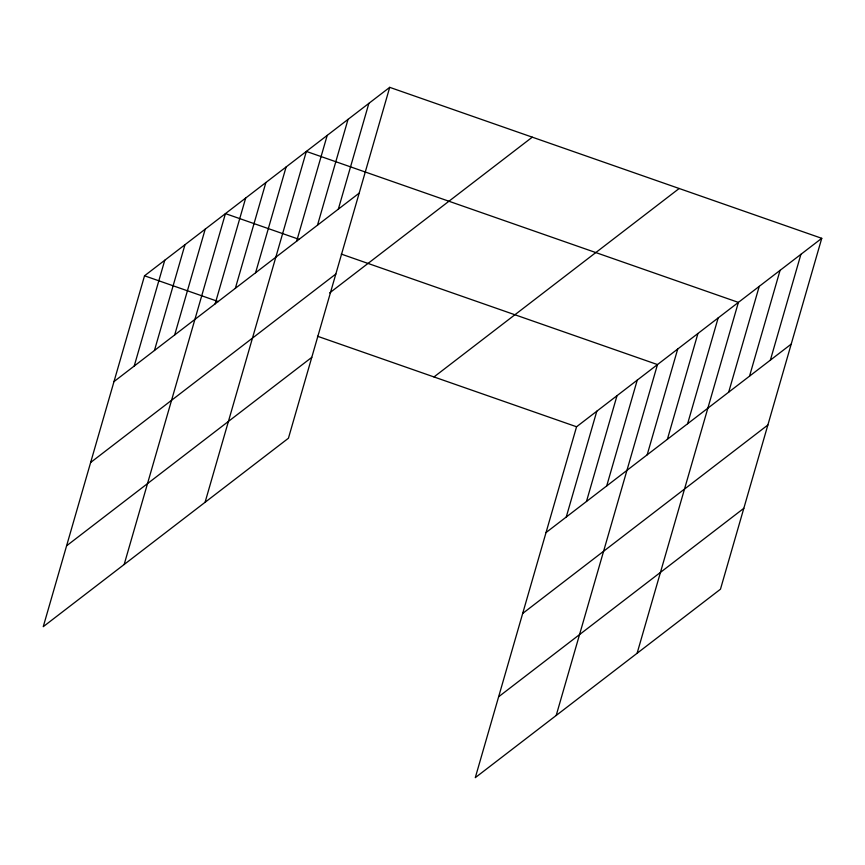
<?xml version="1.0" encoding="UTF-8"?>
<svg xmlns="http://www.w3.org/2000/svg" width="865" height="865" viewBox="0 0 865 865"><rect width="100%" height="100%" fill="white"/><g stroke="black" fill="none" stroke-linecap="round" stroke-linejoin="round"><path stroke-width="1.3" d="M389.715 87.343L144.531 275.794L43.25 626.682L288.434 438.231L389.715 87.343L821.75 238.318L720.469 589.206L475.285 777.657L576.566 426.769L821.75 238.318M134.216 366.046L164.761 260.246M154.446 350.498L184.98 244.698M174.676 334.95L205.21 229.16M124.16 564.499L225.441 213.612L299.268 239.41M215.136 303.853L245.671 198.063M235.356 288.305L265.89 182.515M255.586 272.756L286.12 166.967M205.07 502.305L306.351 151.418L738.386 302.393L637.105 653.28M296.652 241.194L327.197 135.394M317.498 225.17L348.033 119.381M338.334 209.157L368.868 103.357M566.251 517.021L596.796 411.221M586.481 501.473L617.015 395.673M606.711 485.925L637.245 380.124M556.195 715.463L657.476 364.576L341.275 254.083M647.171 454.828L677.706 349.038M667.391 439.279L697.936 333.49M687.621 423.731L718.155 317.942M728.687 392.169L759.232 286.369M749.533 376.145L780.068 270.356M770.369 360.132L800.914 254.332M113.996 381.595L359.18 193.133M90.652 462.472L335.836 274.021M329.684 292.889L532.289 137.167M66.594 545.804L311.778 357.353M433.992 376.945L679.176 188.494M546.031 532.57L791.216 344.108M522.687 613.447L767.871 424.996M498.629 696.779L743.813 508.317M144.531 275.794L218.358 301.593M317.487 336.236L576.566 426.769"/></g></svg>
